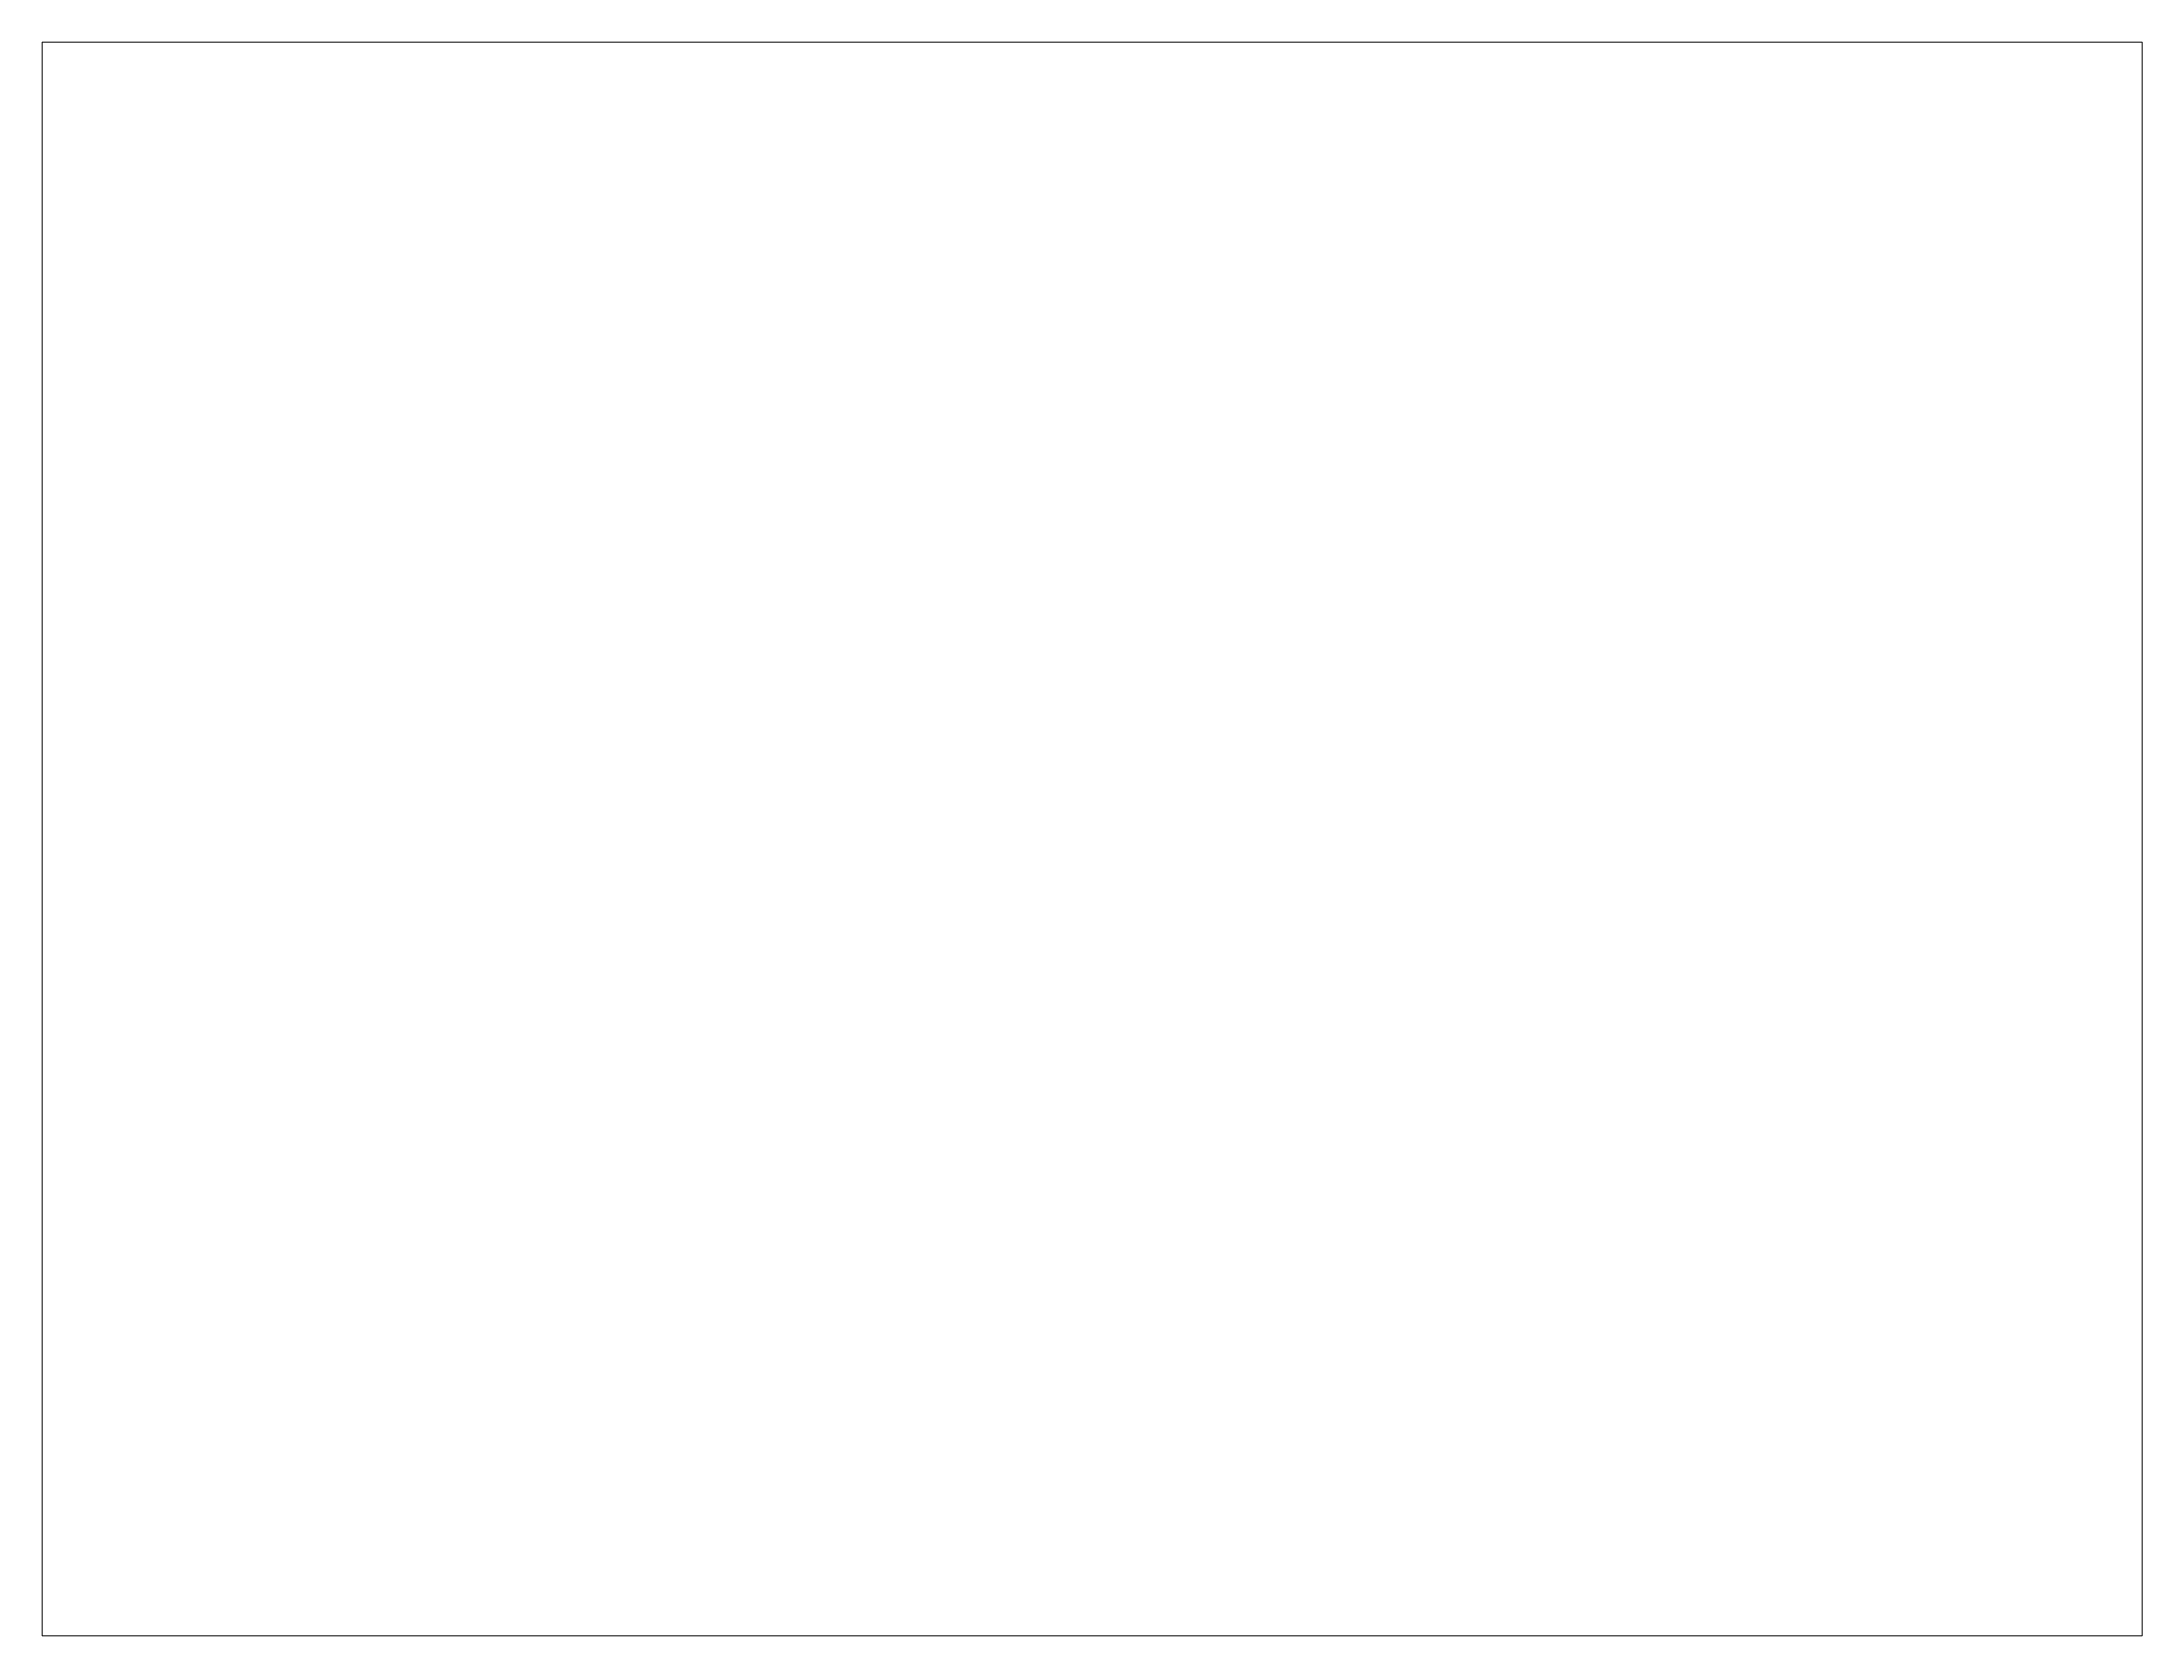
# Paper-space layout 'Layout1' of a CAD drawing. Header units: millimetres. Extents: x 26 to 231, y 20 to 176.
# The model-space entities are those that its viewports show. They can reach past a viewport. Long polylines and large blocks are cut down to what shows.
import ezdxf

# ---------------------------------------------------------------- set-up
doc = ezdxf.new("R2010")
doc.units = ezdxf.units.MM
doc.layers.add('размер', color=3, linetype='Continuous', lineweight=9)
doc.styles.get("Standard").update_dxf_attribs({"font": 'times.ttf'})
doc.styles.add('Times New Roman', font='times.ttf')

msp = doc.modelspace()

# ---------------------------------------------------------------- texts
at = {"color": 7, "ltscale": 15, "insert": (182685.9, 885423.7), "char_height": 300, "attachment_point": 1, "style": 'Times New Roman'}
msp.add_mtext('{\\fTimes New Roman|b0|i0|c238|p18;   }', dxfattribs=at)
at = {"color": 7, "ltscale": 15, "insert": (-23630.5, 744271.6), "char_height": 200, "width": 14632.793, "attachment_point": 1, "style": 'Times New Roman'}
msp.add_mtext('                                  {\\fTimes New Roman|b0|i0|c238|p18;              }', dxfattribs=at)
at = {"color": 7, "lineweight": 30, "ltscale": 0.5, "char_height": 500, "width": 2613.906, "attachment_point": 1}
for insert in [(947935.5, 548394.7), (951314.8, 516298.4)]:
    msp.add_mtext('{\\fTimes New Roman|b0|i0|c238|p18;   \\fTimes New Roman|b0|i0|c186|p18; }', dxfattribs=dict(at, insert=insert))
at = {"lineweight": 25, "insert": (956611.6, 484233), "char_height": 400, "width": 5710.48, "attachment_point": 1}
msp.add_mtext('{\\fTimes New Roman|b0|i0|c186|p18;          }', dxfattribs=at)

psp = doc.layouts.get("Layout1")

# ---------------------------------------------------------------- viewports
at = {"layer": 'размер', "ltscale": 15, "view_target_point": (1028450.91, 404926.33)}
psp.add_viewport(center=(128.5, 97.5), size=(205.6, 156), view_center_point=(0, 0), view_height=1664643.784, dxfattribs=at)

doc.saveas('drawing.dxf')
